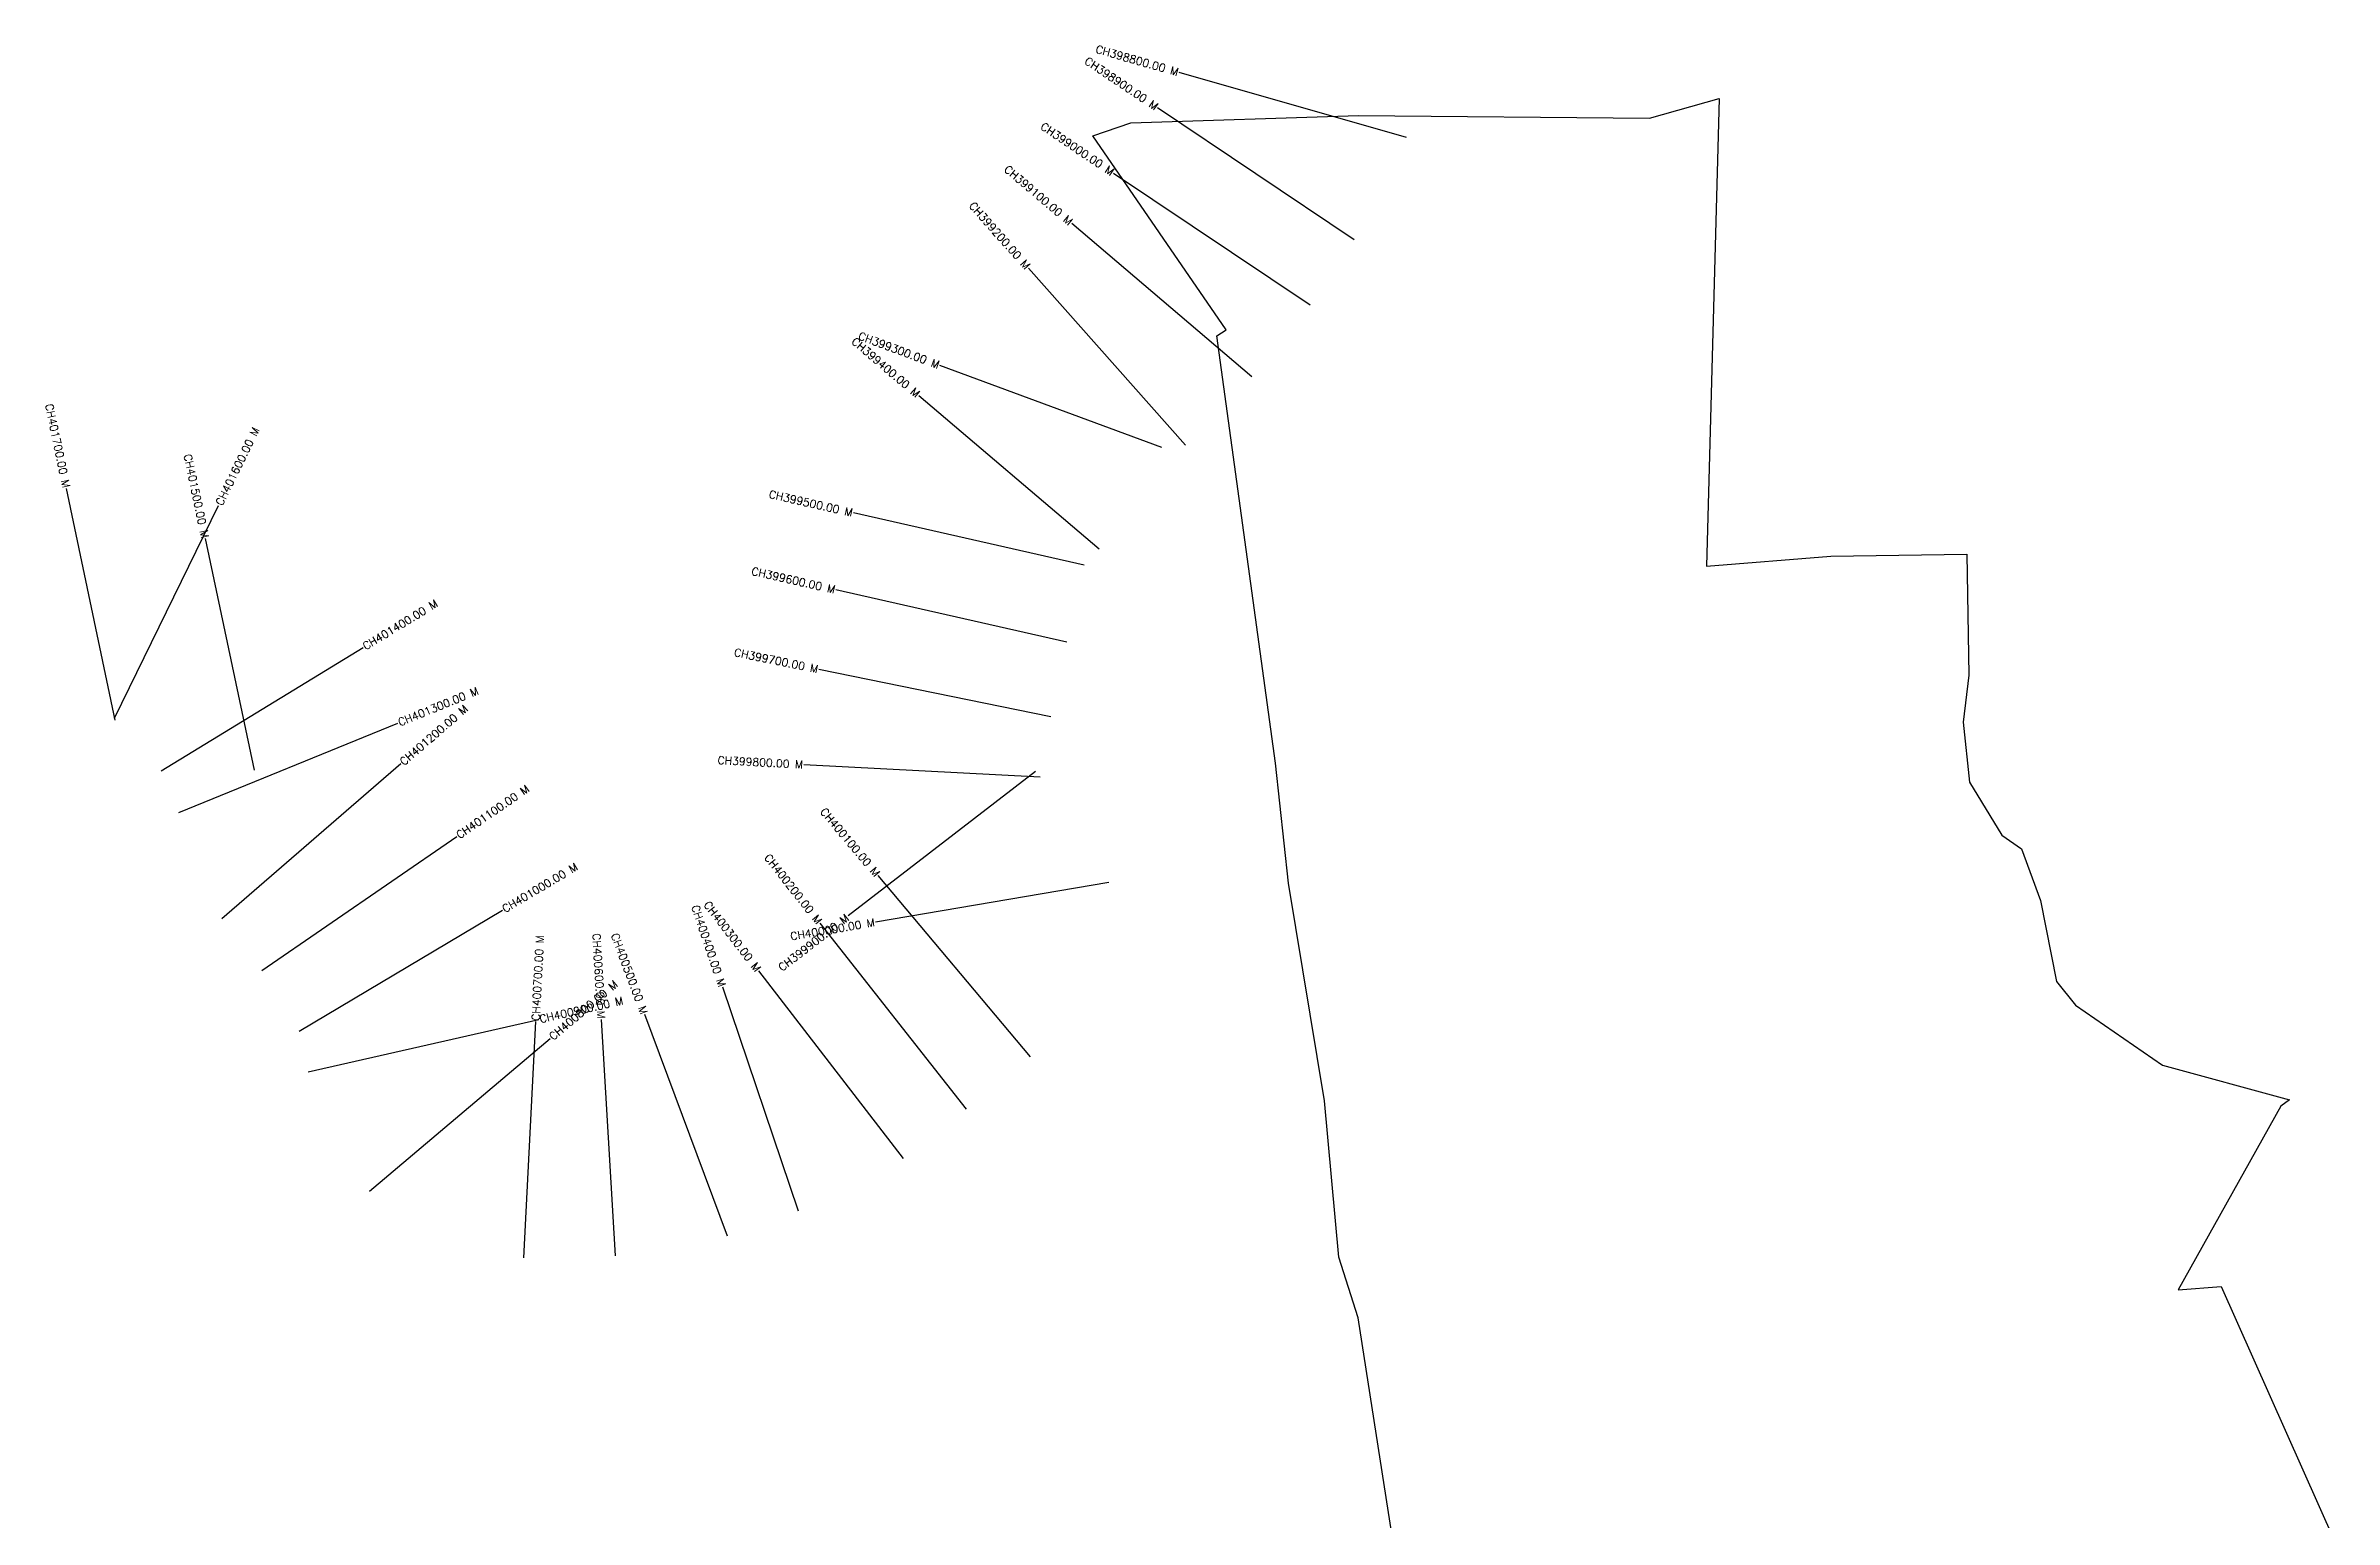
# Model space of a CAD drawing. Header units: metres. Extents: x 302061 to 307079, y 1940496 to 1944673.
# Drawn here: x 303811 to 306712, y 1942806 to 1944673 of the extents above; entities that cross this region are included whole.
import ezdxf
from ezdxf.enums import TextEntityAlignment as Align

# ---------------------------------------------------------------- set-up
doc = ezdxf.new("R2010")
doc.units = ezdxf.units.M
for name, color, linetype in [('CS', 134, 'Continuous'), ('CSMark', 6, 'Continuous'), ('village', 3, 'Continuous')]:
    doc.layers.add(name, color=color, linetype=linetype)
doc.styles.get("Standard").update_dxf_attribs({"font": 'simplex.shx'})

msp = doc.modelspace()

# ---------------------------------------------------------------- linework, layer by layer
at = {"layer": 'CS'}
for p, q in [((305535.9, 1944557.2), (305247.4, 1944639.7)), ((305469.3, 1944427.7), (305220.2, 1944594.9)), ((305413.6, 1944344.7), (305164.5, 1944511.8)), ((305339.8, 1944253.9), (305111.3, 1944448.3)), ((305255.7, 1944167.1), (305056.7, 1944391.6)), ((305225.4, 1944164.1), (304944.1, 1944268.3)), ((305146, 1944035.4), (304917.6, 1944229.9)), ((303898.4, 1943818.7), (303837, 1944112.4)), ((303897.8, 1943821.3), (304029.5, 1944090.8)), ((305127.1, 1944015.1), (304834.5, 1944081.3)), ((304075, 1943755.2), (304012.9, 1944048.7)), ((305105, 1943917.5), (304812.4, 1943983.7)), ((303956.7, 1943754.5), (304212.8, 1943910.8)), ((305084.7, 1943822.7), (304790.8, 1943883)), ((303979.3, 1943701.6), (304257, 1943815)), ((304033.9, 1943567.2), (304260.8, 1943763.5)), ((305071.2, 1943746.4), (304771.7, 1943762.2)), ((305065.3, 1943753.6), (304827.8, 1943570.4)), ((304084.5, 1943501.1), (304331.6, 1943671.2)), ((305158.3, 1943612.8), (304862.5, 1943562.7)), ((305059, 1943392), (304865.9, 1943621.6)), ((304131.9, 1943424.3), (304389.6, 1943577.9)), ((304978, 1943325.5), (304792.4, 1943561.2)), ((304764.8, 1943196), (304668.8, 1943480.2)), ((304897.9, 1943263), (304714.8, 1943500.7)), ((304143.1, 1943373), (304435.7, 1943439.3)), ((304416.7, 1943137), (304431.7, 1943436.7)), ((304532.9, 1943139.6), (304515.2, 1943439.1)), ((304674.9, 1943164.4), (304569.9, 1943445.4)), ((304220.9, 1943221.6), (304450, 1943415.2))]:
    msp.add_line(p, q, dxfattribs=at)
at = {"layer": 'village', "color": 4}
msp.add_polyline3d([(305525.3, 1942735.8, 0), (305474.7, 1943061, 0), (305449.9, 1943138, 0), (305431.9, 1943336, 0), (305386, 1943612.1, 0), (305369.7, 1943763.9, 0), (305295.4, 1944305.6, 0), (305307.1, 1944313.5, 0), (305138.1, 1944559.2, 0), (305138.1, 1944559.2, 0), (305186.5, 1944575.8, 0), (305474.9, 1944585, 0), (305843.9, 1944581.6, 0), (305932.1, 1944606.6, 0), (305916.2, 1944014, 0), (306073.9, 1944026.3, 0), (306246.2, 1944029.2, 0), (306248.9, 1943875.5, 0), (306241.8, 1943815.9, 0), (306249.6, 1943740.1, 0), (306290.7, 1943672.8, 0), (306315.5, 1943655.3, 0), (306339.8, 1943590.1, 0), (306359.8, 1943487.2, 0), (306384, 1943457.3, 0), (306494.2, 1943381.4, 0), (306655.5, 1943337.2, 0), (306644.3, 1943329.4, 0), (306514.2, 1943096.3, 0), (306568.7, 1943100.9, 0), (306712.1, 1942779, 0)], dxfattribs=at)

# ---------------------------------------------------------------- texts
at = {"layer": 'CSMark'}
for s, rotation, p in [('CH398800.00 M', 344.0454, (305246.5, 1944639.9)), ('CH398900.00 M', 326.1386, (305219.4, 1944595.4)), ('CH399000.00 M', 326.1386, (305163.6, 1944512.4)), ('CH399100.00 M', 319.629, (305110.5, 1944448.9)), ('CH399200.00 M', 311.5675, (305056, 1944392.3)), ('CH399400.00 M', 319.5852, (304916.9, 1944230.6)), ('CH399300.00 M', 339.6631, (304943.2, 1944268.7)), ('CH401700.00 M', 281.8016, (303836.8, 1944113.4)), ('CH401500.00 M', 281.9587, (304012.7, 1944049.7)), ('CH399500.00 M', 347.2518, (304833.5, 1944081.5)), ('CH399600.00 M', 347.2518, (304811.4, 1943984)), ('CH399700.00 M', 348.4068, (304789.8, 1943883.2)), ('CH399800.00 M', 356.9757, (304770.7, 1943762.3)), ('CH400100.00 M', 310.0464, (304865.3, 1943622.4)), ('CH400200.00 M', 308.2036, (304791.8, 1943562)), ('CH400400.00 M', 288.6708, (304668.4, 1943481.1)), ('CH400300.00 M', 307.6154, (304714.2, 1943501.5)), ('CH399900.00 M', 37.6388, (304827, 1943569.8)), ('CH400000.00 M', 9.6262, (304861.5, 1943562.5)), ('CH400600.00 M', 273.3735, (304515.1, 1943440.1)), ('CH400500.00 M', 290.4962, (304569.6, 1943446.4))]:
    msp.add_text(s, height=10, rotation=rotation, dxfattribs=at).set_placement(p, align=Align.MIDDLE_RIGHT)
for s, rotation, p in [('CH401600.00 M', 63.9555, (304029.9, 1944091.7)), ('CH401400.00 M', 31.3931, (304213.6, 1943911.3)), ('CH401300.00 M', 22.2267, (304257.9, 1943815.4)), ('CH401200.00 M', 40.8668, (304261.5, 1943764.2)), ('CH401100.00 M', 34.542, (304332.5, 1943671.7)), ('CH401000.00 M', 30.798, (304390.4, 1943578.4)), ('CH400700.00 M', 87.1444, (304431.7, 1943437.7)), ('CH400800.00 M', 40.1965, (304450.8, 1943415.8)), ('CH400900.00 M', 12.7611, (304436.7, 1943439.5))]:
    msp.add_text(s, height=10, rotation=rotation, dxfattribs=at).set_placement(p, align=Align.MIDDLE_LEFT)

doc.saveas('drawing.dxf')
